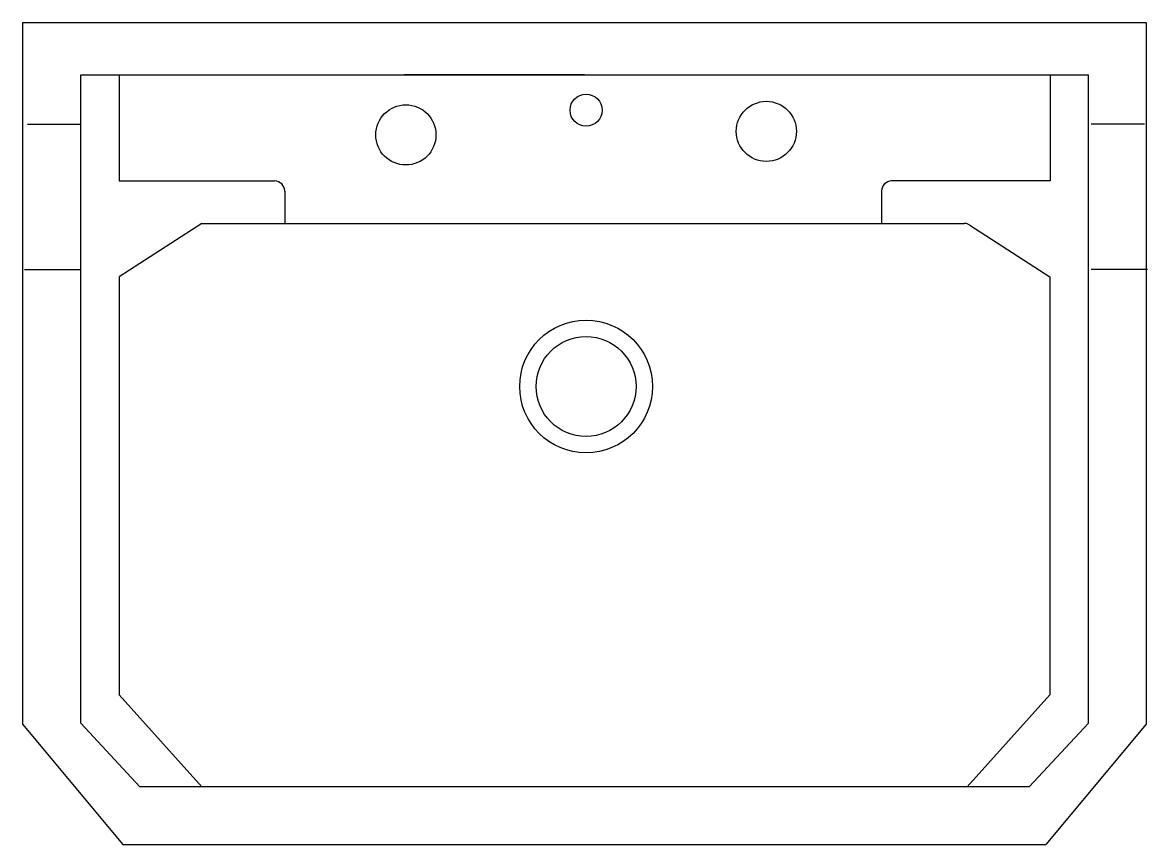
# Model space of a CAD drawing. Header units: metres. Extents: x 22563 to 23401, y -135933 to -135320.
import ezdxf

# ---------------------------------------------------------------- set-up
doc = ezdxf.new("R2010")
doc.units = ezdxf.units.M

msp = doc.modelspace()

# ---------------------------------------------------------------- linework, layer by layer
for p, q in [((22606.07, -135359.34), (23356.78, -135359.34)), ((22606.07, -135842.79), (22606.07, -135359.34)), ((22634.69, -135359.34), (22634.69, -135438.57)), ((22846.9, -135359.34), (23115.96, -135359.34)), ((22981.43, -135359.34), (22846.9, -135359.34)), ((23328.16, -135359.34), (23328.16, -135438.57)), ((23356.74, -135842.79), (23356.74, -135359.34)), ((22566.44, -135396.31), (22606.07, -135396.31)), ((23398.56, -135396.31), (23358.93, -135396.31)), ((22634.69, -135438.57), (22750.48, -135438.57)), ((23328.16, -135438.57), (23210.15, -135438.57)), ((22757.96, -135446.05), (22757.96, -135470.29)), ((23202.67, -135446.05), (23202.67, -135470.29)), ((22696.31, -135470.29), (22634.69, -135509.93)), ((22696.31, -135470.29), (23264.31, -135470.29)), ((23268.36, -135471.48), (23328.12, -135509.93)), ((22564.22, -135504.64), (22606.07, -135504.64)), ((23400.78, -135504.64), (23358.93, -135504.64)), ((22634.69, -135509.93), (22634.69, -135821.66)), ((23328.12, -135509.93), (23328.12, -135821.66)), ((22634.69, -135821.66), (22696.31, -135890.3)), ((23328.12, -135821.66), (23266.51, -135890.3)), ((22650.08, -135890.3), (22606.07, -135842.79)), ((23312.74, -135890.3), (23356.74, -135842.79)), ((23312.74, -135890.3), (22650.08, -135890.3))]:
    msp.add_line(p, q)
for points in [[(22562.61, -135320.41), (23399.67, -135320.41)], [(22562.61, -135320.41), (22562.61, -135843.58)], [(23399.67, -135320.41), (23399.67, -135843.58)], [(22562.61, -135843.58), (22637.34, -135933.26)], [(23399.67, -135843.58), (23324.93, -135933.26)], [(22637.34, -135933.26), (23324.93, -135933.26)]]:
    msp.add_lwpolyline(points)
for centre, radius in [((22982.5, -135385.77), 11.96), ((23116.81, -135401.6), 22.42), ((22848.23, -135404.23), 22.42), ((22982.5, -135591.79), 49.47), ((22982.5, -135591.79), 37.22)]:
    msp.add_circle(centre, radius)
for centre, start, end in [((22750.48, -135446.05), 0, 90), ((23210.15, -135446.05), 90, 180), ((23264.31, -135477.77), 57.24, 90)]:
    msp.add_arc(centre, 7.47, start, end)

doc.saveas('drawing.dxf')
